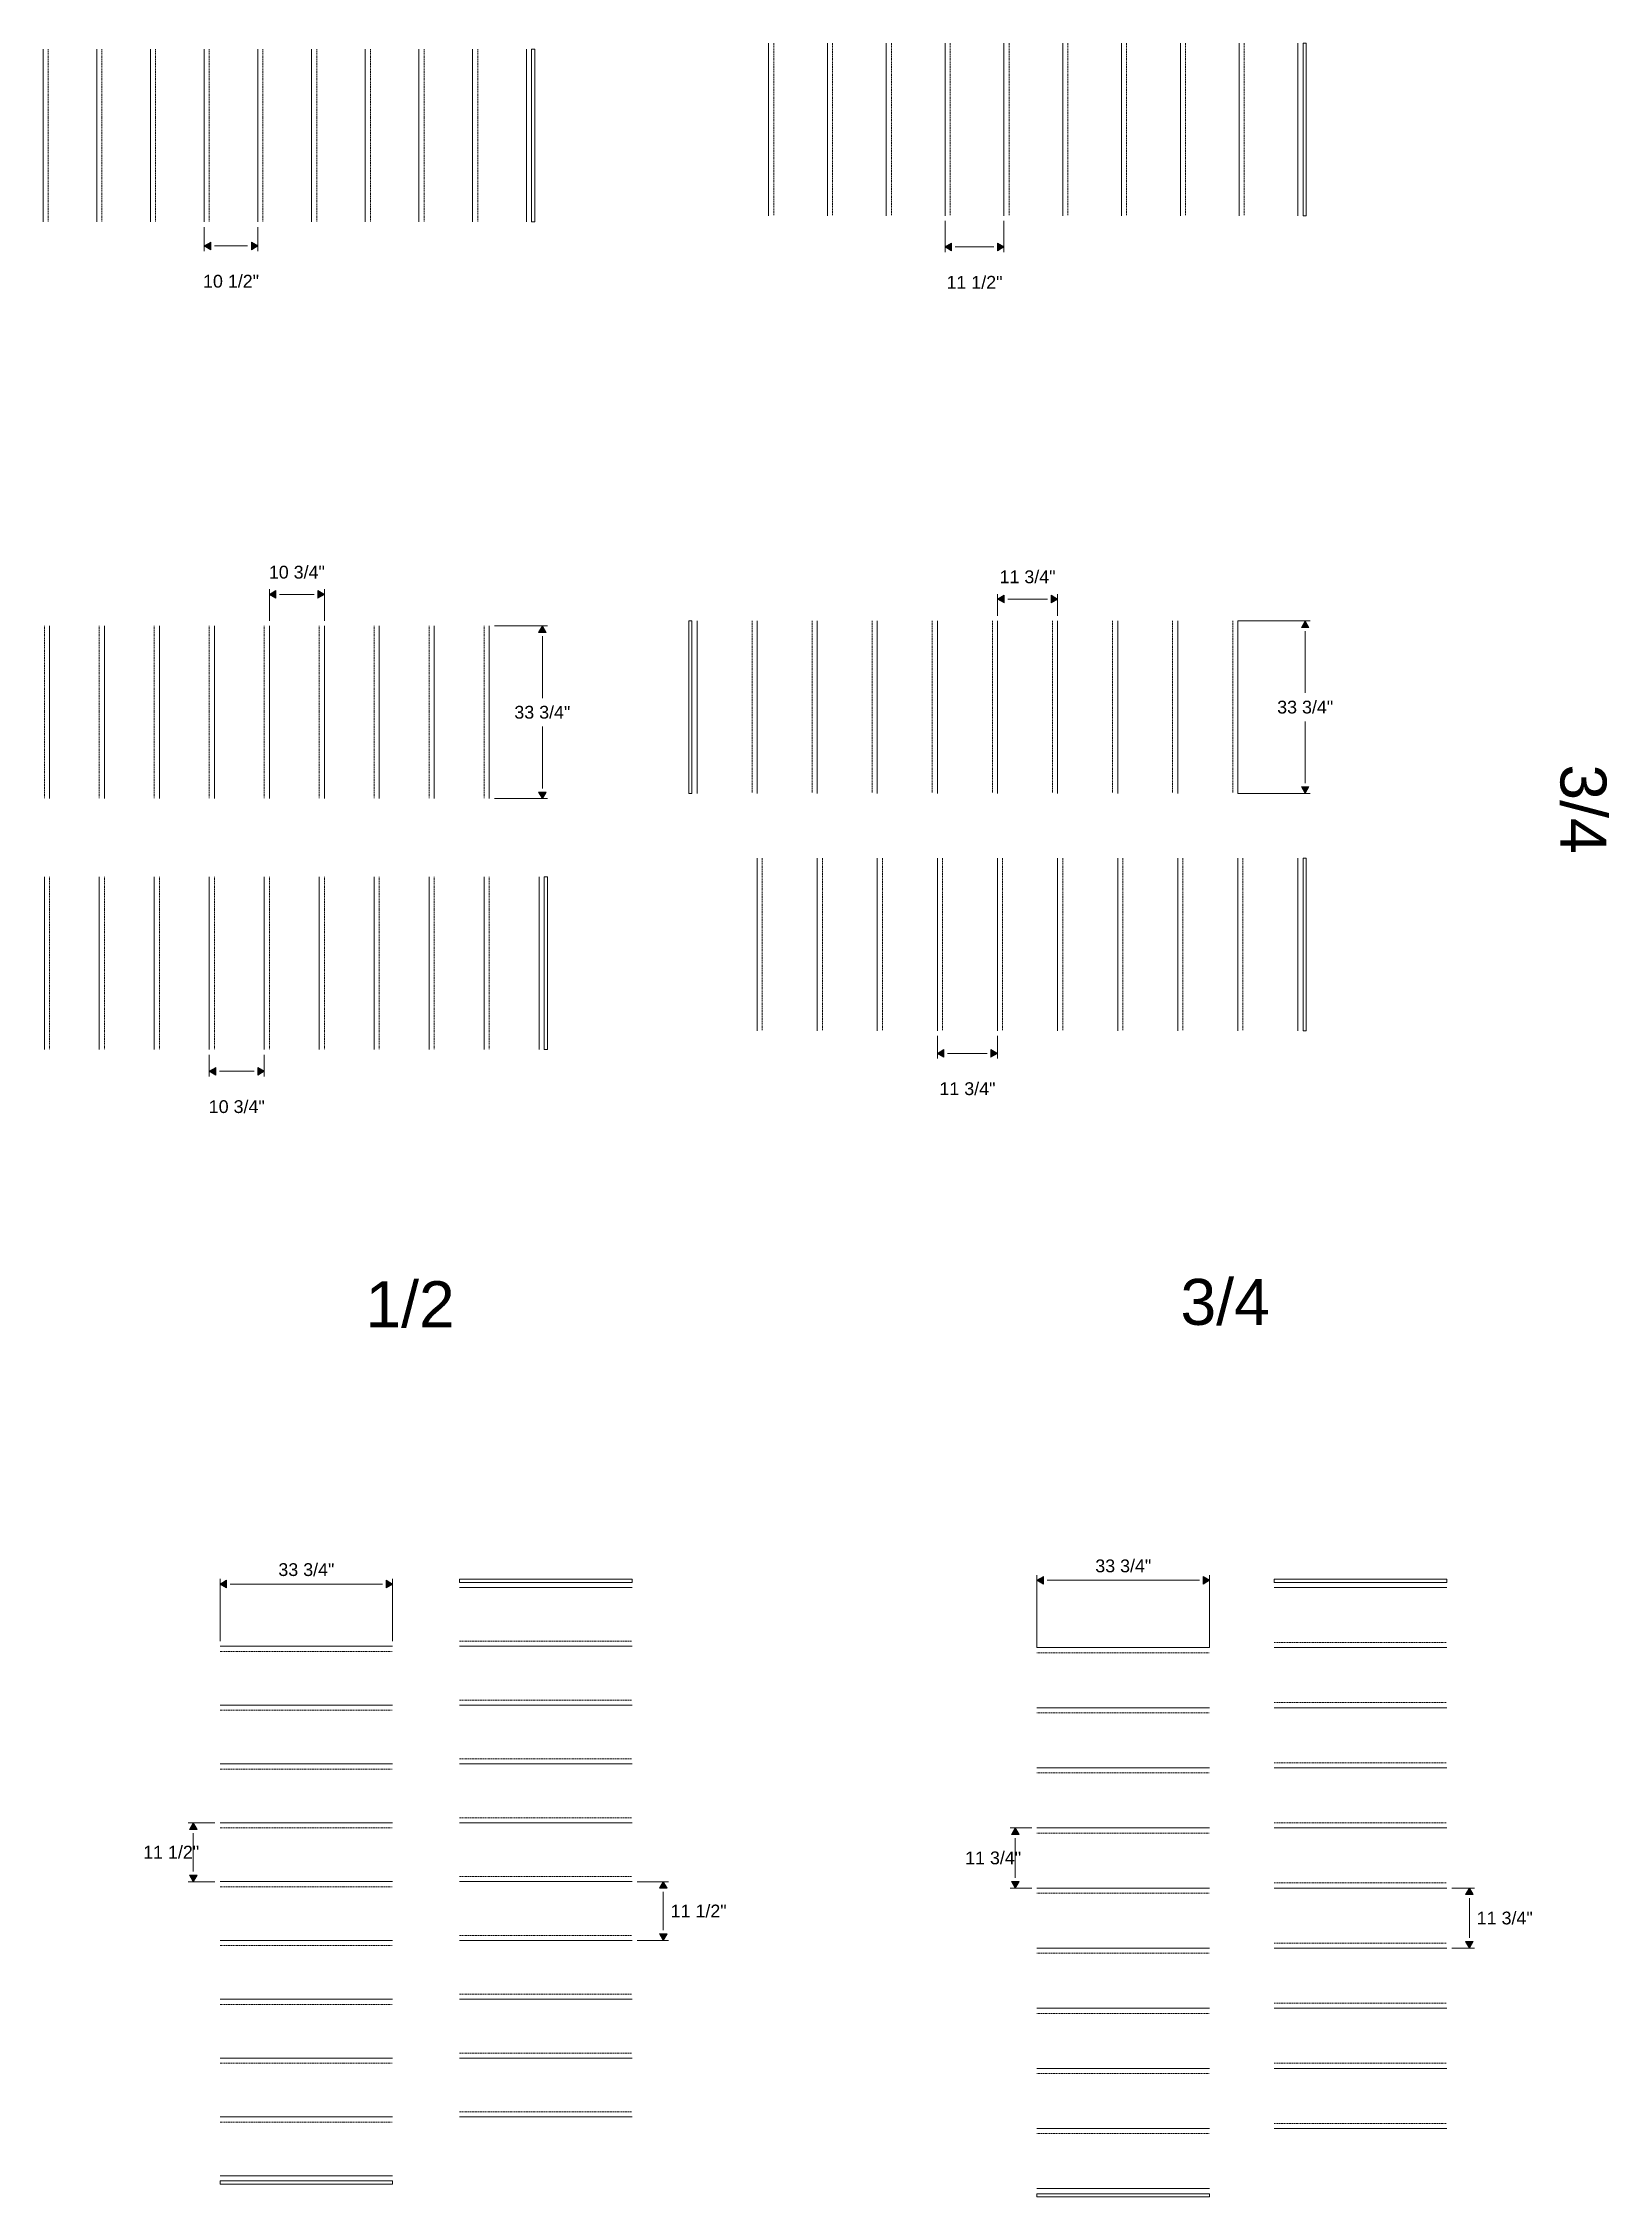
# Model space of a CAD drawing. Header units: inches. Extents: x -20237 to -17371, y 314 to 2010.
# Drawn here: x -19917.4 to -19611.3, y 1188.5 to 1609.5 of the extents above; entities that cross this region are included whole.
import ezdxf

# ---------------------------------------------------------------- set-up
doc = ezdxf.new("R2010")
doc.units = ezdxf.units.IN
doc.header["$MEASUREMENT"] = 0
doc.header["$PDMODE"] = 35
doc.linetypes.add('HIDDEN2', pattern=[0.1875, 0.125, -0.0625])
for name, color, linetype, lineweight in [('Dimension', 3, 'Continuous', 9), ('Kick', 4, 'Continuous', 9), ('Kick-Hidden', 4, 'HIDDEN2', 9), ('Treads', 1, 'Continuous', 15)]:
    doc.layers.add(name, color=color, linetype=linetype, lineweight=lineweight)
doc.styles.add('9-32 Text', font='arial.ttf', dxfattribs={"height": 0.28125})
doc.styles.add('Dimension and Text', font='arial.ttf', dxfattribs={"height": 0.078125})
doc.dimstyles.new('Jerrod Dimension', dxfattribs={"dimscale": 0, "dimtxt": 0.078125, "dimasz": 0.0625, "dimexe": 0.03125, "dimexo": 0.03125, "dimgap": 0.046875, "dimtad": 1, "dimtih": 1, "dimtoh": 1, "dimdec": 4, "dimzin": 1, "dimdsep": 46, "dimlunit": 5, "dimtxsty": 'Dimension and Text', "dimblk": 'arrow', "dimcen": 2.421875, "dimclrd": 3, "dimclre": 3, "dimclrt": 3, "dimadec": 1, "dimazin": 0, "dimtfac": 1, "dimtdec": 4, "dimtmove": 2, "dimatfit": 3, "dimldrblk": 'arrow', "dimfxl": 1, "dimtfillclr": 256, "dimfrac": 2, "dimlwd": -1, "dimlwe": -1, "dimarcsym": 2})

# ---------------------------------------------------------------- blocks, each defined once
blk = doc.blocks.new('arrow')
at = {"layer": 'Dimension'}
blk.add_hatch(color=0, dxfattribs=at).paths.add_polyline_path([(0, 0), (-0.64, 0.37), (-0.64, -0.37)])
at = {"layer": 'Dimension', "color": 0}
for p, q in [((-0.64, -0.37), (-0.64, 0.37)), ((0, 0), (-0.64, 0.37)), ((-0.64, -0.37), (0, 0))]:
    blk.add_line(p, q, dxfattribs=at)
blk = doc.blocks.new('*D363')
at = {"layer": 'Defpoints', "color": 0}
for p in [(-19642.97, 1248.85), (-19638.56, 1248.85), (-19642.97, 1237.1)]:
    blk.add_point(p, dxfattribs=at)
at = {"layer": 'Dimension', "color": 3}
for p, q in [((-19641.97, 1248.85), (-19637.56, 1248.85)), ((-19638.56, 1239.1), (-19638.56, 1246.85)), ((-19641.97, 1237.1), (-19637.56, 1237.1))]:
    blk.add_line(p, q, dxfattribs=at)
at = {"layer": 'Dimension', "color": 3, "xscale": 2, "yscale": 2, "zscale": 2}
for p, rotation in [((-19638.56, 1248.85), 90), ((-19638.56, 1237.1), 270)]:
    blk.add_blockref('arrow', p, dxfattribs=dict(at, rotation=rotation))
at = {"layer": 'Dimension', "color": 3, "insert": (-19631.64, 1242.98), "char_height": 2.5, "attachment_point": 5, "style": 'Dimension and Text'}
blk.add_mtext('11 3/4"', dxfattribs=at)
blk = doc.blocks.new('*D365')
at = {"layer": 'Defpoints', "color": 0}
for p in [(-19723.1, 1260.6), (-19727.35, 1248.85), (-19723.1, 1248.85)]:
    blk.add_point(p, dxfattribs=at)
at = {"layer": 'Dimension', "color": 3}
for p, q in [((-19724.1, 1260.6), (-19728.35, 1260.6)), ((-19727.35, 1258.6), (-19727.35, 1250.85)), ((-19724.1, 1248.85), (-19728.35, 1248.85))]:
    blk.add_line(p, q, dxfattribs=at)
at = {"layer": 'Dimension', "color": 3, "xscale": 2, "yscale": 2, "zscale": 2}
for p, rotation in [((-19727.35, 1260.6), 90), ((-19727.35, 1248.85), 270)]:
    blk.add_blockref('arrow', p, dxfattribs=dict(at, rotation=rotation))
at = {"layer": 'Dimension', "color": 3, "insert": (-19731.68, 1254.73), "char_height": 2.5, "attachment_point": 5, "style": 'Dimension and Text'}
blk.add_mtext('11 3/4"', dxfattribs=at)
blk = doc.blocks.new('*D383')
at = {"layer": 'Defpoints', "color": 0}
for p in [(-19882.84, 1261.6), (-19888.07, 1250.1), (-19882.84, 1250.1)]:
    blk.add_point(p, dxfattribs=at)
at = {"layer": 'Dimension', "color": 3}
for p, q in [((-19883.84, 1261.6), (-19889.07, 1261.6)), ((-19888.07, 1259.6), (-19888.07, 1252.1)), ((-19883.84, 1250.1), (-19889.07, 1250.1))]:
    blk.add_line(p, q, dxfattribs=at)
at = {"layer": 'Dimension', "color": 3, "xscale": 2, "yscale": 2, "zscale": 2}
for p, rotation in [((-19888.07, 1261.6), 90), ((-19888.07, 1250.1), 270)]:
    blk.add_blockref('arrow', p, dxfattribs=dict(at, rotation=rotation))
at = {"layer": 'Dimension', "color": 3, "insert": (-19892.4, 1255.85), "char_height": 2.5, "attachment_point": 5, "style": 'Dimension and Text'}
blk.add_mtext('11 1/2"', dxfattribs=at)
blk = doc.blocks.new('*D385')
at = {"layer": 'Defpoints', "color": 0}
for p in [(-19802.29, 1250.1), (-19796.18, 1250.1), (-19802.29, 1238.6)]:
    blk.add_point(p, dxfattribs=at)
at = {"layer": 'Dimension', "color": 3}
for p, q in [((-19801.29, 1250.1), (-19795.18, 1250.1)), ((-19796.18, 1240.6), (-19796.18, 1248.1)), ((-19801.29, 1238.6), (-19795.18, 1238.6))]:
    blk.add_line(p, q, dxfattribs=at)
at = {"layer": 'Dimension', "color": 3, "xscale": 2, "yscale": 2, "zscale": 2}
for p, rotation in [((-19796.18, 1250.1), 90), ((-19796.18, 1238.6), 270)]:
    blk.add_blockref('arrow', p, dxfattribs=dict(at, rotation=rotation))
at = {"layer": 'Dimension', "color": 3, "insert": (-19789.26, 1244.35), "char_height": 2.5, "attachment_point": 5, "style": 'Dimension and Text'}
blk.add_mtext('11 1/2"', dxfattribs=at)
blk = doc.blocks.new('*D431')
at = {"layer": 'Defpoints', "color": 0}
for p in [(-19689.35, 1309.01), (-19723.1, 1294.85), (-19689.35, 1294.85)]:
    blk.add_point(p, dxfattribs=at)
at = {"layer": 'Treads', "color": 3}
for p, q in [((-19723.1, 1295.85), (-19723.1, 1310.01)), ((-19689.35, 1295.85), (-19689.35, 1310.01)), ((-19721.1, 1309.01), (-19691.35, 1309.01))]:
    blk.add_line(p, q, dxfattribs=at)
at = {"layer": 'Treads', "color": 3, "xscale": 2, "yscale": 2, "zscale": 2, "rotation": 180}
blk.add_blockref('arrow', (-19723.1, 1309.01), dxfattribs=at)
at = {"layer": 'Treads', "color": 3, "xscale": 2, "yscale": 2, "zscale": 2}
blk.add_blockref('arrow', (-19689.35, 1309.01), dxfattribs=at)
at = {"layer": 'Treads', "color": 3, "insert": (-19706.23, 1311.81), "char_height": 2.5, "attachment_point": 5, "style": 'Dimension and Text'}
blk.add_mtext('33 3/4"', dxfattribs=at)
blk = doc.blocks.new('*D433')
at = {"layer": 'Defpoints', "color": 0}
for p in [(-19849.09, 1308.28), (-19882.84, 1296.1), (-19849.09, 1296.1)]:
    blk.add_point(p, dxfattribs=at)
at = {"layer": 'Treads', "color": 3}
for p, q in [((-19882.84, 1297.1), (-19882.84, 1309.28)), ((-19880.84, 1308.28), (-19851.09, 1308.28)), ((-19849.09, 1297.1), (-19849.09, 1309.28))]:
    blk.add_line(p, q, dxfattribs=at)
at = {"layer": 'Treads', "color": 3, "xscale": 2, "yscale": 2, "zscale": 2, "rotation": 180}
blk.add_blockref('arrow', (-19882.84, 1308.28), dxfattribs=at)
at = {"layer": 'Treads', "color": 3, "xscale": 2, "yscale": 2, "zscale": 2}
blk.add_blockref('arrow', (-19849.09, 1308.28), dxfattribs=at)
at = {"layer": 'Treads', "color": 3, "insert": (-19865.96, 1311.08), "char_height": 2.5, "attachment_point": 5, "style": 'Dimension and Text'}
blk.add_mtext('33 3/4"', dxfattribs=at)
blk = doc.blocks.new('*D316')
at = {"layer": 'Defpoints', "color": 0}
for p in [(-19742.57, 1416.42), (-19730.82, 1416.42), (-19730.82, 1412.01)]:
    blk.add_point(p, dxfattribs=at)
at = {"layer": 'Dimension', "color": 3}
for p, q in [((-19742.57, 1415.42), (-19742.57, 1411.01)), ((-19730.82, 1415.42), (-19730.82, 1411.01)), ((-19740.57, 1412.01), (-19732.82, 1412.01))]:
    blk.add_line(p, q, dxfattribs=at)
at = {"layer": 'Dimension', "color": 3, "xscale": 2, "yscale": 2, "zscale": 2, "rotation": 180}
blk.add_blockref('arrow', (-19742.57, 1412.01), dxfattribs=at)
at = {"layer": 'Dimension', "color": 3, "xscale": 2, "yscale": 2, "zscale": 2}
blk.add_blockref('arrow', (-19730.82, 1412.01), dxfattribs=at)
at = {"layer": 'Dimension', "color": 3, "insert": (-19736.7, 1405.09), "char_height": 2.5, "attachment_point": 5, "style": 'Dimension and Text'}
blk.add_mtext('11 3/4"', dxfattribs=at)
blk = doc.blocks.new('*D318')
at = {"layer": 'Defpoints', "color": 0}
for p in [(-19730.82, 1500.8), (-19730.82, 1496.55), (-19719.07, 1496.55)]:
    blk.add_point(p, dxfattribs=at)
at = {"layer": 'Dimension', "color": 3}
for p, q in [((-19730.82, 1497.55), (-19730.82, 1501.8)), ((-19721.07, 1500.8), (-19728.82, 1500.8)), ((-19719.07, 1497.55), (-19719.07, 1501.8))]:
    blk.add_line(p, q, dxfattribs=at)
at = {"layer": 'Dimension', "color": 3, "xscale": 2, "yscale": 2, "zscale": 2, "rotation": 180}
blk.add_blockref('arrow', (-19730.82, 1500.8), dxfattribs=at)
at = {"layer": 'Dimension', "color": 3, "xscale": 2, "yscale": 2, "zscale": 2}
blk.add_blockref('arrow', (-19719.07, 1500.8), dxfattribs=at)
at = {"layer": 'Dimension', "color": 3, "insert": (-19724.95, 1505.14), "char_height": 2.5, "attachment_point": 5, "style": 'Dimension and Text'}
blk.add_mtext('11 3/4"', dxfattribs=at)
blk = doc.blocks.new('*D334')
at = {"layer": 'Defpoints', "color": 0}
for p in [(-19885.94, 1574.53), (-19875.44, 1574.53), (-19875.44, 1569.84)]:
    blk.add_point(p, dxfattribs=at)
at = {"layer": 'Dimension', "color": 3}
for p, q in [((-19885.94, 1573.53), (-19885.94, 1568.84)), ((-19875.44, 1573.53), (-19875.44, 1568.84)), ((-19883.94, 1569.84), (-19877.44, 1569.84))]:
    blk.add_line(p, q, dxfattribs=at)
at = {"layer": 'Dimension', "color": 3, "xscale": 2, "yscale": 2, "zscale": 2, "rotation": 180}
blk.add_blockref('arrow', (-19885.94, 1569.84), dxfattribs=at)
at = {"layer": 'Dimension', "color": 3, "xscale": 2, "yscale": 2, "zscale": 2}
blk.add_blockref('arrow', (-19875.44, 1569.84), dxfattribs=at)
at = {"layer": 'Dimension', "color": 3, "insert": (-19880.69, 1562.92), "char_height": 2.5, "attachment_point": 5, "style": 'Dimension and Text'}
blk.add_mtext('10 1/2"', dxfattribs=at)
blk = doc.blocks.new('*D282')
at = {"layer": 'Defpoints', "color": 0}
for p in [(-19741.07, 1575.74), (-19729.57, 1575.74), (-19729.57, 1569.63)]:
    blk.add_point(p, dxfattribs=at)
at = {"layer": 'Dimension', "color": 3}
for p, q in [((-19741.07, 1574.74), (-19741.07, 1568.63)), ((-19729.57, 1574.74), (-19729.57, 1568.63)), ((-19739.07, 1569.63), (-19731.57, 1569.63))]:
    blk.add_line(p, q, dxfattribs=at)
at = {"layer": 'Dimension', "color": 3, "xscale": 2, "yscale": 2, "zscale": 2, "rotation": 180}
blk.add_blockref('arrow', (-19741.07, 1569.63), dxfattribs=at)
at = {"layer": 'Dimension', "color": 3, "xscale": 2, "yscale": 2, "zscale": 2}
blk.add_blockref('arrow', (-19729.57, 1569.63), dxfattribs=at)
at = {"layer": 'Dimension', "color": 3, "insert": (-19735.32, 1562.71), "char_height": 2.5, "attachment_point": 5, "style": 'Dimension and Text'}
blk.add_mtext('11 1/2"', dxfattribs=at)
blk = doc.blocks.new('*D292')
at = {"layer": 'Defpoints', "color": 0}
for p in [(-19873.19, 1501.72), (-19873.19, 1495.55), (-19862.44, 1495.55)]:
    blk.add_point(p, dxfattribs=at)
at = {"layer": 'Dimension', "color": 3}
for p, q in [((-19873.19, 1496.55), (-19873.19, 1502.72)), ((-19864.44, 1501.72), (-19871.19, 1501.72)), ((-19862.44, 1496.55), (-19862.44, 1502.72))]:
    blk.add_line(p, q, dxfattribs=at)
at = {"layer": 'Dimension', "color": 3, "xscale": 2, "yscale": 2, "zscale": 2, "rotation": 180}
blk.add_blockref('arrow', (-19873.19, 1501.72), dxfattribs=at)
at = {"layer": 'Dimension', "color": 3, "xscale": 2, "yscale": 2, "zscale": 2}
blk.add_blockref('arrow', (-19862.44, 1501.72), dxfattribs=at)
at = {"layer": 'Dimension', "color": 3, "insert": (-19867.82, 1506.05), "char_height": 2.5, "attachment_point": 5, "style": 'Dimension and Text'}
blk.add_mtext('10 3/4"', dxfattribs=at)
blk = doc.blocks.new('*D294')
at = {"layer": 'Defpoints', "color": 0}
for p in [(-19884.94, 1412.74), (-19874.19, 1412.74), (-19874.19, 1408.5)]:
    blk.add_point(p, dxfattribs=at)
at = {"layer": 'Dimension', "color": 3}
for p, q in [((-19884.94, 1411.74), (-19884.94, 1407.5)), ((-19874.19, 1411.74), (-19874.19, 1407.5)), ((-19882.94, 1408.5), (-19876.19, 1408.5))]:
    blk.add_line(p, q, dxfattribs=at)
at = {"layer": 'Dimension', "color": 3, "xscale": 2, "yscale": 2, "zscale": 2, "rotation": 180}
blk.add_blockref('arrow', (-19884.94, 1408.5), dxfattribs=at)
at = {"layer": 'Dimension', "color": 3, "xscale": 2, "yscale": 2, "zscale": 2}
blk.add_blockref('arrow', (-19874.19, 1408.5), dxfattribs=at)
at = {"layer": 'Dimension', "color": 3, "insert": (-19879.57, 1401.58), "char_height": 2.5, "attachment_point": 5, "style": 'Dimension and Text'}
blk.add_mtext('10 3/4"', dxfattribs=at)
blk = doc.blocks.new('*D296')
at = {"layer": 'Defpoints', "color": 0}
for p in [(-19684.82, 1496.55), (-19684.82, 1462.8), (-19670.66, 1462.8)]:
    blk.add_point(p, dxfattribs=at)
at = {"layer": 'Treads', "color": 3}
for p, q in [((-19683.82, 1496.55), (-19669.66, 1496.55)), ((-19670.66, 1494.55), (-19670.66, 1482.47)), ((-19670.66, 1464.8), (-19670.66, 1476.89)), ((-19683.82, 1462.8), (-19669.66, 1462.8))]:
    blk.add_line(p, q, dxfattribs=at)
at = {"layer": 'Treads', "color": 3, "xscale": 2, "yscale": 2, "zscale": 2}
for p, rotation in [((-19670.66, 1496.55), 90), ((-19670.66, 1462.8), 270)]:
    blk.add_blockref('arrow', p, dxfattribs=dict(at, rotation=rotation))
at = {"layer": 'Treads', "color": 3, "insert": (-19670.66, 1479.68), "char_height": 2.5, "attachment_point": 5, "style": 'Dimension and Text'}
blk.add_mtext('33 3/4"', dxfattribs=at)
blk = doc.blocks.new('*D310')
at = {"layer": 'Defpoints', "color": 0}
for p in [(-19830.19, 1495.55), (-19819.82, 1495.55), (-19830.19, 1461.8)]:
    blk.add_point(p, dxfattribs=at)
at = {"layer": 'Treads', "color": 3}
for p, q in [((-19829.19, 1495.55), (-19818.82, 1495.55)), ((-19819.82, 1493.55), (-19819.82, 1481.46)), ((-19819.82, 1463.8), (-19819.82, 1475.88)), ((-19829.19, 1461.8), (-19818.82, 1461.8))]:
    blk.add_line(p, q, dxfattribs=at)
at = {"layer": 'Treads', "color": 3, "xscale": 2, "yscale": 2, "zscale": 2}
for p, rotation in [((-19819.82, 1495.55), 90), ((-19819.82, 1461.8), 270)]:
    blk.add_blockref('arrow', p, dxfattribs=dict(at, rotation=rotation))
at = {"layer": 'Treads', "color": 3, "insert": (-19819.82, 1478.67), "char_height": 2.5, "attachment_point": 5, "style": 'Dimension and Text'}
blk.add_mtext('33 3/4"', dxfattribs=at)

msp = doc.modelspace()

# ---------------------------------------------------------------- linework, layer by layer
at = {"layer": 'Kick'}
for points in [[(-19821.31869, 1608.27893), (-19821.31869, 1574.52893), (-19821.94369, 1574.52893), (-19821.94369, 1608.27893)], [(-19670.44688, 1609.48876), (-19670.44688, 1575.73876), (-19671.07188, 1575.73876), (-19671.07188, 1609.48876)], [(-19791.19688, 1496.55439), (-19791.19688, 1462.80439), (-19790.57188, 1462.80439), (-19790.57188, 1496.55439)], [(-19670.44688, 1450.17347), (-19670.44688, 1416.42347), (-19671.07188, 1416.42347), (-19671.07188, 1450.17347)], [(-19818.81869, 1446.49254), (-19818.81869, 1412.74254), (-19819.44369, 1412.74254), (-19819.44369, 1446.49254)], [(-19836.03629, 1309.22912), (-19802.28629, 1309.22912), (-19802.28629, 1308.60412), (-19836.03629, 1308.60412)], [(-19676.721, 1309.22912), (-19642.971, 1309.22912), (-19642.971, 1308.60412), (-19676.721, 1308.60412)], [(-19882.83638, 1190.97912), (-19849.08638, 1190.97912), (-19849.08638, 1191.60412), (-19882.83638, 1191.60412)], [(-19723.10192, 1188.47912), (-19689.35192, 1188.47912), (-19689.35192, 1189.10412), (-19723.10192, 1189.10412)]]:
    msp.add_lwpolyline(points, close=True, dxfattribs=at)
at = {"layer": 'Kick-Hidden'}
for p, q in [((-19916.44369, 1608.27893), (-19916.44369, 1574.52893)), ((-19905.94369, 1608.27893), (-19905.94369, 1574.52893)), ((-19895.44369, 1608.27893), (-19895.44369, 1574.52893)), ((-19884.94369, 1608.27893), (-19884.94369, 1574.52893)), ((-19874.44369, 1608.27893), (-19874.44369, 1574.52893)), ((-19863.94369, 1608.27893), (-19863.94369, 1574.52893)), ((-19853.44369, 1608.27893), (-19853.44369, 1574.52893)), ((-19842.94369, 1608.27893), (-19842.94369, 1574.52893)), ((-19832.44369, 1608.27893), (-19832.44369, 1574.52893)), ((-19774.57188, 1609.48876), (-19774.57188, 1575.73876)), ((-19763.07188, 1609.48876), (-19763.07188, 1575.73876)), ((-19751.57188, 1609.48876), (-19751.57188, 1575.73876)), ((-19740.07188, 1609.48876), (-19740.07188, 1575.73876)), ((-19728.57188, 1609.48876), (-19728.57188, 1575.73876)), ((-19717.07188, 1609.48876), (-19717.07188, 1575.73876)), ((-19705.57188, 1609.48876), (-19705.57188, 1575.73876)), ((-19694.07188, 1609.48876), (-19694.07188, 1575.73876)), ((-19682.57188, 1609.48876), (-19682.57188, 1575.73876)), ((-19917.19369, 1495.54566), (-19917.19369, 1461.79566)), ((-19906.44369, 1495.54566), (-19906.44369, 1461.79566)), ((-19895.69369, 1495.54566), (-19895.69369, 1461.79566)), ((-19884.94369, 1495.54566), (-19884.94369, 1461.79566)), ((-19874.19369, 1495.54566), (-19874.19369, 1461.79566)), ((-19863.44369, 1495.54566), (-19863.44369, 1461.79566)), ((-19852.69369, 1495.54566), (-19852.69369, 1461.79566)), ((-19841.94369, 1495.54566), (-19841.94369, 1461.79566)), ((-19831.19369, 1495.54566), (-19831.19369, 1461.79566)), ((-19778.82188, 1496.55439), (-19778.82188, 1462.80439)), ((-19767.07188, 1496.55439), (-19767.07188, 1462.80439)), ((-19755.32188, 1496.55439), (-19755.32188, 1462.80439)), ((-19743.57188, 1496.55439), (-19743.57188, 1462.80439)), ((-19731.82188, 1496.55439), (-19731.82188, 1462.80439)), ((-19720.07188, 1496.55439), (-19720.07188, 1462.80439)), ((-19708.32188, 1496.55439), (-19708.32188, 1462.80439)), ((-19696.57188, 1496.55439), (-19696.57188, 1462.80439)), ((-19684.82188, 1496.55439), (-19684.82188, 1462.80439)), ((-19776.82188, 1450.17347), (-19776.82188, 1416.42347)), ((-19765.07188, 1450.17347), (-19765.07188, 1416.42347)), ((-19753.32188, 1450.17347), (-19753.32188, 1416.42347)), ((-19741.57188, 1450.17347), (-19741.57188, 1416.42347)), ((-19729.82188, 1450.17347), (-19729.82188, 1416.42347)), ((-19718.07188, 1450.17347), (-19718.07188, 1416.42347)), ((-19706.32188, 1450.17347), (-19706.32188, 1416.42347)), ((-19694.57188, 1450.17347), (-19694.57188, 1416.42347)), ((-19682.82188, 1450.17347), (-19682.82188, 1416.42347)), ((-19916.19369, 1446.49254), (-19916.19369, 1412.74254)), ((-19905.44369, 1446.49254), (-19905.44369, 1412.74254)), ((-19894.69369, 1446.49254), (-19894.69369, 1412.74254)), ((-19883.94369, 1446.49254), (-19883.94369, 1412.74254)), ((-19873.19369, 1446.49254), (-19873.19369, 1412.74254)), ((-19862.44369, 1446.49254), (-19862.44369, 1412.74254)), ((-19851.69369, 1446.49254), (-19851.69369, 1412.74254)), ((-19840.94369, 1446.49254), (-19840.94369, 1412.74254)), ((-19830.19369, 1446.49254), (-19830.19369, 1412.74254)), ((-19836.03629, 1297.10412), (-19802.28629, 1297.10412)), ((-19676.721, 1296.85412), (-19642.971, 1296.85412)), ((-19882.83638, 1295.10412), (-19849.08638, 1295.10412)), ((-19723.10192, 1294.85412), (-19689.35192, 1294.85412)), ((-19836.03629, 1285.60412), (-19802.28629, 1285.60412)), ((-19676.721, 1285.10412), (-19642.971, 1285.10412)), ((-19882.83638, 1283.60412), (-19849.08638, 1283.60412)), ((-19723.10192, 1283.10412), (-19689.35192, 1283.10412)), ((-19882.83638, 1272.10412), (-19849.08638, 1272.10412)), ((-19836.03629, 1274.10412), (-19802.28629, 1274.10412)), ((-19676.721, 1273.35412), (-19642.971, 1273.35412)), ((-19723.10192, 1271.35412), (-19689.35192, 1271.35412)), ((-19882.83638, 1260.60412), (-19849.08638, 1260.60412)), ((-19836.03629, 1262.60412), (-19802.28629, 1262.60412)), ((-19723.10192, 1259.60412), (-19689.35192, 1259.60412)), ((-19676.721, 1261.60412), (-19642.971, 1261.60412)), ((-19836.03629, 1251.10412), (-19802.28629, 1251.10412)), ((-19882.83638, 1249.10412), (-19849.08638, 1249.10412)), ((-19723.10192, 1247.85412), (-19689.35192, 1247.85412)), ((-19676.721, 1249.85412), (-19642.971, 1249.85412)), ((-19836.03629, 1239.60412), (-19802.28629, 1239.60412)), ((-19676.721, 1238.10412), (-19642.971, 1238.10412)), ((-19882.83638, 1237.60412), (-19849.08638, 1237.60412)), ((-19723.10192, 1236.10412), (-19689.35192, 1236.10412)), ((-19882.83638, 1226.10412), (-19849.08638, 1226.10412)), ((-19836.03629, 1228.10412), (-19802.28629, 1228.10412)), ((-19676.721, 1226.35412), (-19642.971, 1226.35412)), ((-19723.10192, 1224.35412), (-19689.35192, 1224.35412)), ((-19882.83638, 1214.60412), (-19849.08638, 1214.60412)), ((-19836.03629, 1216.60412), (-19802.28629, 1216.60412)), ((-19723.10192, 1212.60412), (-19689.35192, 1212.60412)), ((-19676.721, 1214.60412), (-19642.971, 1214.60412)), ((-19836.03629, 1205.10412), (-19802.28629, 1205.10412)), ((-19882.83638, 1203.10412), (-19849.08638, 1203.10412)), ((-19723.10192, 1200.85412), (-19689.35192, 1200.85412)), ((-19676.721, 1202.85412), (-19642.971, 1202.85412))]:
    msp.add_line(p, q, dxfattribs=at)
at = {"layer": 'Treads'}
for p, q in [((-19917.44369, 1608.27893), (-19917.44369, 1574.52893)), ((-19906.94369, 1608.27893), (-19906.94369, 1574.52893)), ((-19896.44369, 1608.27893), (-19896.44369, 1574.52893)), ((-19885.94369, 1608.27893), (-19885.94369, 1574.52893)), ((-19875.44369, 1608.27893), (-19875.44369, 1574.52893)), ((-19864.94369, 1608.27893), (-19864.94369, 1574.52893)), ((-19854.44369, 1608.27893), (-19854.44369, 1574.52893)), ((-19843.94369, 1608.27893), (-19843.94369, 1574.52893)), ((-19833.44369, 1608.27893), (-19833.44369, 1574.52893)), ((-19822.94369, 1608.27893), (-19822.94369, 1574.52893)), ((-19775.57188, 1609.48876), (-19775.57188, 1575.73876)), ((-19764.07188, 1609.48876), (-19764.07188, 1575.73876)), ((-19752.57188, 1609.48876), (-19752.57188, 1575.73876)), ((-19741.07188, 1609.48876), (-19741.07188, 1575.73876)), ((-19729.57188, 1609.48876), (-19729.57188, 1575.73876)), ((-19718.07188, 1609.48876), (-19718.07188, 1575.73876)), ((-19706.57188, 1609.48876), (-19706.57188, 1575.73876)), ((-19695.07188, 1609.48876), (-19695.07188, 1575.73876)), ((-19683.57188, 1609.48876), (-19683.57188, 1575.73876)), ((-19672.07188, 1609.48876), (-19672.07188, 1575.73876)), ((-19916.19369, 1495.54566), (-19916.19369, 1461.79566)), ((-19905.44369, 1495.54566), (-19905.44369, 1461.79566)), ((-19894.69369, 1495.54566), (-19894.69369, 1461.79566)), ((-19883.94369, 1495.54566), (-19883.94369, 1461.79566)), ((-19873.19369, 1495.54566), (-19873.19369, 1461.79566)), ((-19862.44369, 1495.54566), (-19862.44369, 1461.79566)), ((-19851.69369, 1495.54566), (-19851.69369, 1461.79566)), ((-19840.94369, 1495.54566), (-19840.94369, 1461.79566)), ((-19830.19369, 1495.54566), (-19830.19369, 1461.79566)), ((-19789.57188, 1496.55439), (-19789.57188, 1462.80439)), ((-19777.82188, 1496.55439), (-19777.82188, 1462.80439)), ((-19766.07188, 1496.55439), (-19766.07188, 1462.80439)), ((-19754.32188, 1496.55439), (-19754.32188, 1462.80439)), ((-19742.57188, 1496.55439), (-19742.57188, 1462.80439)), ((-19730.82188, 1496.55439), (-19730.82188, 1462.80439)), ((-19719.07188, 1496.55439), (-19719.07188, 1462.80439)), ((-19707.32188, 1496.55439), (-19707.32188, 1462.80439)), ((-19695.57188, 1496.55439), (-19695.57188, 1462.80439)), ((-19683.82188, 1496.55439), (-19683.82188, 1462.80439)), ((-19777.82188, 1450.17347), (-19777.82188, 1416.42347)), ((-19766.07188, 1450.17347), (-19766.07188, 1416.42347)), ((-19754.32188, 1450.17347), (-19754.32188, 1416.42347)), ((-19742.57188, 1450.17347), (-19742.57188, 1416.42347)), ((-19730.82188, 1450.17347), (-19730.82188, 1416.42347)), ((-19719.07188, 1450.17347), (-19719.07188, 1416.42347)), ((-19707.32188, 1450.17347), (-19707.32188, 1416.42347)), ((-19695.57188, 1450.17347), (-19695.57188, 1416.42347)), ((-19683.82188, 1450.17347), (-19683.82188, 1416.42347)), ((-19672.07188, 1450.17347), (-19672.07188, 1416.42347)), ((-19917.19369, 1446.49254), (-19917.19369, 1412.74254)), ((-19906.44369, 1446.49254), (-19906.44369, 1412.74254)), ((-19895.69369, 1446.49254), (-19895.69369, 1412.74254)), ((-19884.94369, 1446.49254), (-19884.94369, 1412.74254)), ((-19874.19369, 1446.49254), (-19874.19369, 1412.74254)), ((-19863.44369, 1446.49254), (-19863.44369, 1412.74254)), ((-19852.69369, 1446.49254), (-19852.69369, 1412.74254)), ((-19841.94369, 1446.49254), (-19841.94369, 1412.74254)), ((-19831.19369, 1446.49254), (-19831.19369, 1412.74254)), ((-19820.44369, 1446.49254), (-19820.44369, 1412.74254)), ((-19836.03629, 1307.60412), (-19802.28629, 1307.60412)), ((-19676.721, 1307.60412), (-19642.971, 1307.60412)), ((-19882.83638, 1296.10412), (-19849.08638, 1296.10412)), ((-19836.03629, 1296.10412), (-19802.28629, 1296.10412)), ((-19723.10192, 1295.85412), (-19689.35192, 1295.85412)), ((-19676.721, 1295.85412), (-19642.971, 1295.85412)), ((-19882.83638, 1284.60412), (-19849.08638, 1284.60412)), ((-19836.03629, 1284.60412), (-19802.28629, 1284.60412)), ((-19723.10192, 1284.10412), (-19689.35192, 1284.10412)), ((-19676.721, 1284.10412), (-19642.971, 1284.10412)), ((-19882.83638, 1273.10412), (-19849.08638, 1273.10412)), ((-19836.03629, 1273.10412), (-19802.28629, 1273.10412)), ((-19723.10192, 1272.35412), (-19689.35192, 1272.35412)), ((-19676.721, 1272.35412), (-19642.971, 1272.35412)), ((-19882.83638, 1261.60412), (-19849.08638, 1261.60412)), ((-19836.03629, 1261.60412), (-19802.28629, 1261.60412)), ((-19723.10192, 1260.60412), (-19689.35192, 1260.60412)), ((-19676.721, 1260.60412), (-19642.971, 1260.60412)), ((-19882.83638, 1250.10412), (-19849.08638, 1250.10412)), ((-19836.03629, 1250.10412), (-19802.28629, 1250.10412)), ((-19723.10192, 1248.85412), (-19689.35192, 1248.85412)), ((-19676.721, 1248.85412), (-19642.971, 1248.85412)), ((-19882.83638, 1238.60412), (-19849.08638, 1238.60412)), ((-19836.03629, 1238.60412), (-19802.28629, 1238.60412)), ((-19723.10192, 1237.10412), (-19689.35192, 1237.10412)), ((-19676.721, 1237.10412), (-19642.971, 1237.10412)), ((-19882.83638, 1227.10412), (-19849.08638, 1227.10412)), ((-19836.03629, 1227.10412), (-19802.28629, 1227.10412)), ((-19723.10192, 1225.35412), (-19689.35192, 1225.35412)), ((-19676.721, 1225.35412), (-19642.971, 1225.35412)), ((-19882.83638, 1215.60412), (-19849.08638, 1215.60412)), ((-19836.03629, 1215.60412), (-19802.28629, 1215.60412)), ((-19723.10192, 1213.60412), (-19689.35192, 1213.60412)), ((-19676.721, 1213.60412), (-19642.971, 1213.60412)), ((-19882.83638, 1204.10412), (-19849.08638, 1204.10412)), ((-19836.03629, 1204.10412), (-19802.28629, 1204.10412)), ((-19723.10192, 1201.85412), (-19689.35192, 1201.85412)), ((-19676.721, 1201.85412), (-19642.971, 1201.85412)), ((-19882.83638, 1192.60412), (-19849.08638, 1192.60412)), ((-19723.10192, 1190.10412), (-19689.35192, 1190.10412))]:
    msp.add_line(p, q, dxfattribs=at)

# ---------------------------------------------------------------- texts
at = {"layer": 'Kick', "insert": (-19611.74576, 1468.5031), "char_height": 9, "width": 15.8788972, "attachment_point": 1, "rotation": 270, "style": '9-32 Text'}
msp.add_mtext('3/4', dxfattribs=at)
at = {"layer": 'Kick', "char_height": 9, "width": 15.8788972, "attachment_point": 1, "style": '9-32 Text'}
for s, insert in [('3/4', (-19695.05064, 1367.93025)), ('1/2', (-19854.42547, 1367.46261))]:
    msp.add_mtext(s, dxfattribs=dict(at, insert=insert))

# ---------------------------------------------------------------- dimensions: what is measured, and where the dimension line sits
at = {"layer": 'Dimension'}
for base, p1, p2, picture, middle in [((-19729.57188, 1569.63009), (-19741.07188, 1575.73876), (-19729.57188, 1575.73876), '*D282', (-19735.32188, 1562.70956)), ((-19875.44369, 1569.84407), (-19885.94369, 1574.52893), (-19875.44369, 1574.52893), '*D334', (-19880.69369, 1562.92353)), ((-19873.19369, 1501.71619), (-19862.44369, 1495.54566), (-19873.19369, 1495.54566), '*D292', (-19867.81869, 1506.05316)), ((-19730.82188, 1500.80042), (-19719.07188, 1496.55439), (-19730.82188, 1496.55439), '*D318', (-19724.94688, 1505.13739)), ((-19730.82188, 1412.01272), (-19742.57188, 1416.42347), (-19730.82188, 1416.42347), '*D316', (-19736.69688, 1405.08878)), ((-19874.19369, 1408.50234), (-19884.94369, 1412.74254), (-19874.19369, 1412.74254), '*D294', (-19879.56869, 1401.5784))]:
    dim = msp.add_linear_dim(base=base, p1=p1, p2=p2, dimstyle='Jerrod Dimension', override={"dimpost": '"'}, dxfattribs=at)
    dim.commit()
    dim.dimension.update_dxf_attribs({"geometry": picture, "text_midpoint": middle})
for base, p1, p2, picture, middle in [((-19888.069, 1250.10412), (-19882.83638, 1261.60412), (-19882.83638, 1250.10412), '*D383', (-19892.40427, 1255.85412)), ((-19727.34795, 1248.85412), (-19723.10192, 1260.60412), (-19723.10192, 1248.85412), '*D365', (-19731.68492, 1254.72912)), ((-19796.17763, 1250.10412), (-19802.28629, 1238.60412), (-19802.28629, 1250.10412), '*D385', (-19789.25709, 1244.35412)), ((-19638.56025, 1248.85412), (-19642.971, 1237.10412), (-19642.971, 1248.85412), '*D363', (-19631.63631, 1242.97912))]:
    dim = msp.add_linear_dim(base=base, p1=p1, p2=p2, angle=90, dimstyle='Jerrod Dimension', override={"dimpost": '"'}, dxfattribs=at)
    dim.commit()
    dim.dimension.update_dxf_attribs({"geometry": picture, "text_midpoint": middle})
at = {"layer": 'Treads'}
for base, p1, p2, picture, middle in [((-19819.81559, 1495.54566), (-19830.19369, 1461.79566), (-19830.19369, 1495.54566), '*D310', (-19819.81559, 1478.67066)), ((-19670.66133, 1462.80439), (-19684.82188, 1496.55439), (-19684.82188, 1462.80439), '*D296', (-19670.66133, 1479.67939))]:
    dim = msp.add_linear_dim(base=base, p1=p1, p2=p2, angle=270, dimstyle='Jerrod Dimension', override={"dimpost": '"'}, dxfattribs=at)
    dim.commit()
    dim.dimension.update_dxf_attribs({"geometry": picture, "text_midpoint": middle})
for base, p1, p2, picture, middle in [((-19849.08638, 1308.28324), (-19882.83638, 1296.10412), (-19849.08638, 1296.10412), '*D433', (-19865.96138, 1311.07673)), ((-19689.35192, 1309.01468), (-19723.10192, 1294.85412), (-19689.35192, 1294.85412), '*D431', (-19706.22692, 1311.80817))]:
    dim = msp.add_linear_dim(base=base, p1=p1, p2=p2, dimstyle='Jerrod Dimension', override={"dimpost": '"'}, dxfattribs=at)
    dim.commit()
    dim.dimension.update_dxf_attribs({"geometry": picture, "text_midpoint": middle})

doc.saveas('drawing.dxf')
